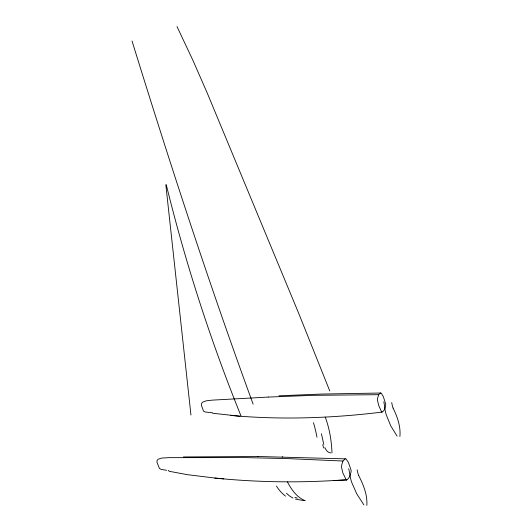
<?xml version="1.0" encoding="UTF-8"?>
<svg xmlns="http://www.w3.org/2000/svg" width="532" height="532" viewBox="0 0 532 532"><rect width="100%" height="100%" fill="white"/><g stroke="black" fill="none" stroke-linecap="round" stroke-linejoin="round"><path stroke-width="0.8" d="M366.847 505.4C367.552 494.793 363.449 484.885 358.741 475.655M399.898 436.486C400.835 426.458 397.377 416.908 393.082 408.057M378.638 394.691L377.574 398.382A5.859 2.554 86.5 0 0 377.54 400.357L378.644 405.324L381.544 411.868A3.438 1.49 86.8 0 0 381.989 412.081C384.476 410.97 385.321 407.499 385.693 404.965A3.418 1.476 86.6 0 0 385.673 403.948L383.299 396.539L381.324 393.294A5.852 2.547 86.5 0 0 380.453 393.022L378.638 394.691L312.969 395.329L268.234 397.078M342.941 461.025L341.644 465.301A6.49 3.019 89 0 0 341.584 467.515L342.821 472.875L346.166 479.718A3.81 1.762 89.2 0 0 346.691 479.884C349.537 478.334 350.628 474.431 351.12 471.379A3.784 1.742 89 0 0 351.107 470.248L348.394 462.368L346.106 459.056A6.477 3.006 88.9 0 0 345.088 458.883L342.941 461.025L287.739 458.604L245.644 457.613L169.056 457.646L161.814 458.059L158.11 459.236L157.086 460.506L156.953 462.261L159.454 468.459L161.13 469.39L166.596 470.301M382.156 412.081C332.001 418.252 281.222 420.001 230.861 415.452M346.884 479.864L333.245 480.582L346.691 479.884M278.928 395.815L321.135 394.066L380.686 393.028M268.201 397.078L212.168 400.137L206.243 400.829L202.612 402.165L201.575 403.462L201.369 405.191L203.523 411.143L205.099 411.968L209.794 412.539M333.451 480.569C294.096 482.837 254.595 482.078 215.374 478.108L187.463 474.677L168.983 471.252M183.42 456.955L258.466 456.503M257.774 456.496L345.361 458.857M282.166 456.875L282.831 456.888M330.784 452.892C327.852 452.872 325.93 450.079 324.912 447.638M304.051 500.639L295.499 499.096M212.514 412.772L210.34 412.586M239.413 416.177L212.714 413.251M214.881 478.069L223.812 478.873M168.298 470.534L168.863 470.614M292.959 498.072L289.441 495.904L286.475 493.244M363.855 504.868L356.779 493.896L351.705 482.384A77.379 50.028 26.5 0 1 349.644 473.307L348.952 469.729A10.893 7.029 30.9 0 0 348.533 468.765M397.091 436.127L390.734 425.833L386.285 414.933A70.397 49.396 23.9 0 1 384.596 406.242L384.044 402.81A9.962 6.996 28.9 0 0 383.685 401.899M177.016 26.6L192.976 60.449L207.294 93.166L298.937 313.913L329.774 390.98M241.036 416.044C210.672 340.872 185.621 263.5 166.277 184.77M253.139 404.187C209.209 284.354 169.728 162.932 132.042 41.004M323.795 444.486L321.408 433.726M357.138 469.862L357.265 470.514A45.878 29.865 27.6 0 0 358.701 475.655M391.738 402.531L391.838 403.156A41.782 29.533 25.1 0 0 393.048 408.057M165.824 184.73L190.955 415.04M305.295 500.712A64.545 32.173 88.5 0 1 287.46 481.866M297.335 498.105A19.897 7.381 2.9 0 1 294.908 497.327M285.584 496.137A63.867 36.987 -83.7 0 1 276.427 486.035M325.245 417.128A66.447 33.702 89.3 0 1 331.981 452.912M323.915 448.137A18.939 14.078 70.7 0 1 322.718 444.705M313.468 422.701A66.035 26.268 85.5 0 1 316.979 437.224"/></g></svg>
